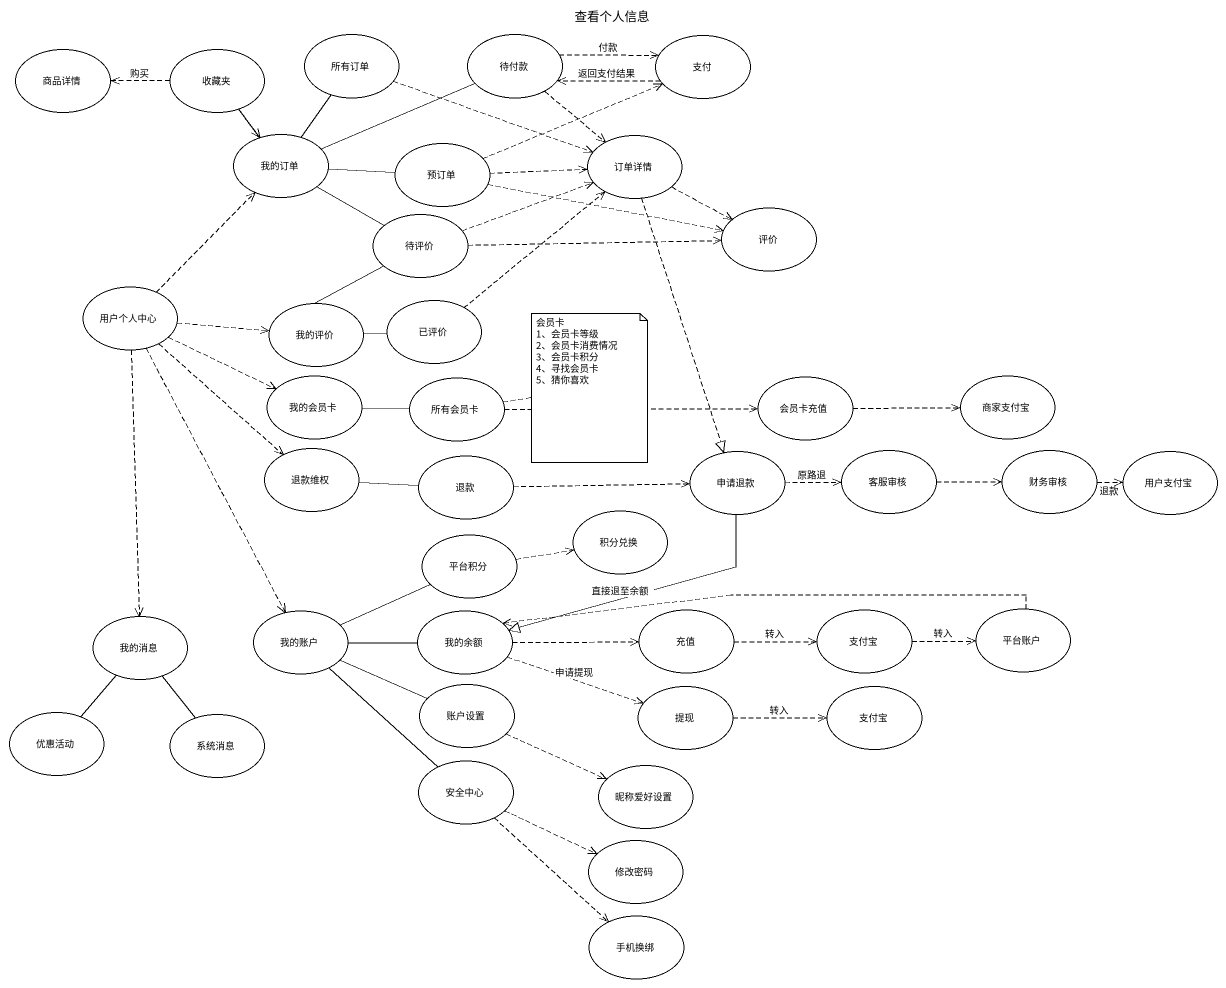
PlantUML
@startuml
title 查看个人信息
usecase 商品详情
usecase 收藏夹
usecase 所有订单
usecase 待付款
usecase 支付
usecase 我的订单
usecase 订单详情
usecase 预订单
usecase 待评价
usecase 评价
usecase 用户个人中心
usecase 我的评价
usecase 已评价
usecase 我的会员卡
usecase 所有会员卡
usecase 会员卡充值
usecase 商家支付宝
usecase 退款维权
usecase 退款
usecase 申请退款
usecase 客服审核
usecase 财务审核
usecase 用户支付宝
usecase 平台积分
usecase 积分兑换
usecase 我的消息
usecase 我的账户
usecase 我的余额
usecase 充值
usecase 支付宝
usecase 平台账户
usecase 账户设置
usecase 提现
usecase "支付宝" as 支付宝_2
usecase 优惠活动
usecase 系统消息
usecase 安全中心
usecase 昵称爱好设置
usecase 修改密码
usecase 手机换绑
收藏夹 .left.> 商品详情 : 购买
收藏夹 ..> 我的订单
所有订单 .right.> 订单详情
待付款 .right.> 支付 : 付款
待付款 ..> 订单详情
支付 .left.> 待付款 : 返回支付结果
我的订单 -up- 收藏夹
我的订单 -up- 所有订单
我的订单 -right- 待付款
我的订单 -right- 预订单
我的订单 -right- 待评价
订单详情 .right.> 评价
订单详情 ..|> 申请退款
预订单 .right.> 支付
预订单 .right.> 订单详情
预订单 .right.> 评价
待评价 .right.> 订单详情
待评价 .right.> 评价
用户个人中心 .up.> 我的订单
用户个人中心 .right.> 我的评价
用户个人中心 .right.> 我的会员卡
用户个人中心 ..> 退款维权
用户个人中心 ..> 我的消息
用户个人中心 ..> 我的账户
我的评价 -up- 待评价
我的评价 -right- 已评价
已评价 .up.> 订单详情
我的会员卡 -right- 所有会员卡
所有会员卡 .right.> 会员卡充值
会员卡充值 .right.> 商家支付宝
退款维权 -right- 退款
退款 .right.> 申请退款
申请退款 .right.> 客服审核 : 原路退
申请退款 -left-|> 我的余额 : 直接退至余额
客服审核 .right.> 财务审核
财务审核 .right.> 用户支付宝 : 退款
平台积分 .right.> 积分兑换
我的消息 -- 优惠活动
我的消息 -- 系统消息
我的账户 -right- 平台积分
我的账户 -right- 我的余额
我的账户 -right- 账户设置
我的账户 -- 安全中心
我的余额 .right.> 充值
我的余额 .right.> 提现 : 申请提现
充值 .right.> 支付宝 : 转入
支付宝 .right.> 平台账户 : 转入
平台账户 .left.> 我的余额
账户设置 .right.> 昵称爱好设置
提现 .right.> 支付宝_2 : 转入
安全中心 .right.> 修改密码
安全中心 ..> 手机换绑
note right of 所有会员卡
  会员卡
  1、会员卡等级
  2、会员卡消费情况
  3、会员卡积分
  4、寻找会员卡
  5、猜你喜欢
end note
@enduml
